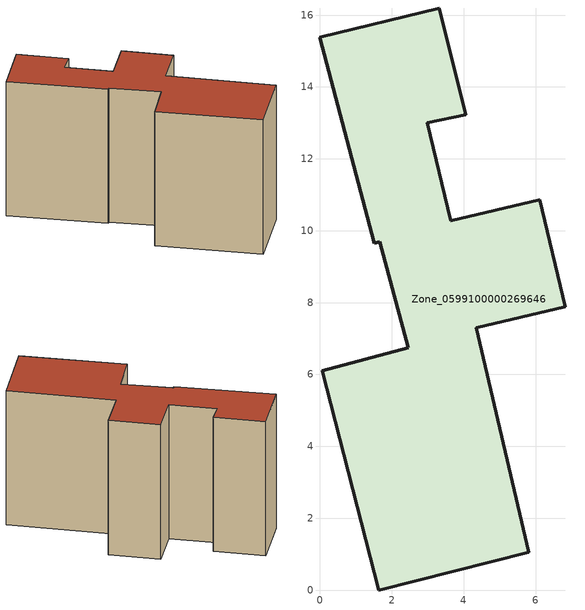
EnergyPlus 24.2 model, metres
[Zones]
Zone_0599100000269646
 floor ground (C_G): 2.98,13 3.64,10.28 6.12,10.86 6.82,7.88 4.35,7.3 5.82,1.05 1.64,0 0.07,6.11 2.45,6.74 1.66,9.7 1.51,9.66 0,15.38 3.32,16.2 4.05,13.23 z0
 wall outside (C_F): 5.82,1.05 4.35,7.3 6.82,7.88 6.12,10.86 3.64,10.28 2.98,13 4.05,13.23 3.32,16.2 0,15.38 1.51,9.66 1.66,9.7 2.45,6.74 0.07,6.11 1.64,0 5.82,1.05 z0:8.68
 roof outside (C_R): 4.05,13.23 3.32,16.2 0,15.38 1.51,9.66 1.66,9.7 2.45,6.74 0.07,6.11 1.64,0 5.82,1.05 4.35,7.3 6.82,7.88 6.12,10.86 3.64,10.28 2.98,13 z8.68
[BUILDING]
Pand.0599100000269646: North Axis=0; Terrain=City; Loads Convergence Tolerance Value=0.04; Temperature Convergence Tolerance Value=0.4; Solar Distribution=FullExterior; Maximum Number of Warmup Days=25; Minimum Number of Warmup Days=1
[Site:Location]
Rotterdam.The.Hague.AP_ZH_NLD Design_Conditions: Latitude=51.96; Longitude=4.45; Time Zone=1; Elevation=-4.5
[SITE:GROUNDTEMPERATURE:BUILDINGSURFACE]
18, 18, 18, 18, 18, 18, 18, 18, 18, 18, 18, 18
[MATERIAL] Thermal Absorptance=0.9; Solar Absorptance=0.7; Visible Absorptance=0.7
Name | Roughness | Thickness | Conductivity | Density | Specific Heat
G.TI.1965-1974 | MediumSmooth | 0.15 | 0.882353 | 540 | 1210
F.TI.1965-1974 | Rough | 0.3 | 0.697674 | 1920 | 840
R.TI.1965-1974 | MediumRough | 0.2 | 0.232558 | 1500 | 1000
[CONSTRUCTION]
C_G: G.TI.1965-1974
C_F: F.TI.1965-1974
C_R: R.TI.1965-1974
[ZONE]
Zone_0599100000269646: Type=1; Multiplier=1; Ceiling Height=Autocalculate; Volume=Autocalculate; Floor Area=autocalculate; Part of Total Floor Area=Yes
[ZONEINFILTRATION:DESIGNFLOWRATE]
Infil_Zone_0599100000269646: Zone or ZoneList or Space or SpaceList=Zone_0599100000269646; Schedule=AlwaysOn; Design Flow Rate Calculation Method=Flow/Area; Flow Rate per Floor Area=0.003; Constant Term Coefficient=1; Temperature Term Coefficient=0; Velocity Term Coefficient=0; Velocity Squared Term Coefficient=0
[HVACTEMPLATE:ZONE:IDEALLOADSAIRSYSTEM]
Zone_0599100000269646: Maximum Heating Supply Air Temperature=50; Minimum Cooling Supply Air Temperature=13; Maximum Heating Supply Air Humidity Ratio=0.0156; Minimum Cooling Supply Air Humidity Ratio=0.0077; Heating Limit=NoLimit; Cooling Limit=NoLimit; Dehumidification Control Type=ConstantSensibleHeatRatio; Cooling Sensible Heat Ratio=0.7; Dehumidification Setpoint=60; Humidification Control Type=None; Humidification Setpoint=30; Outdoor Air Method=None; Outdoor Air Flow Rate per Person=0.00944; Outdoor Air Flow Rate per Zone Floor Area=0; Outdoor Air Flow Rate per Zone=0; Demand Controlled Ventilation Type=None; Outdoor Air Economizer Type=NoEconomizer; Heat Recovery Type=None; Sensible Heat Recovery Effectiveness=0.7; Latent Heat Recovery Effectiveness=0.65
[ZONECONTROL:THERMOSTAT]
ThermostatControl_Zone_0599100000269646: Zone or ZoneList=Zone_0599100000269646; Control Type Schedule=DualSetpointControlType; Control 1=Thermostat_Zone_0599100000269646; Temperature Difference Between Cutout And Setpoint=0
[THERMOSTATSETPOINT:DUALSETPOINT]
Thermostat_Zone_0599100000269646: Heating Setpoint Temperature Schedule=HeatingSetpoint_Zone_0599100000269646; Cooling Setpoint Temperature Schedule=CoolingSetpoint_Zone_0599100000269646
[SCHEDULE:COMPACT]
HeatingSetpoint_Zone_0599100000269646: Through: 12/31, For: AllDays, Until: 24:00, 21
CoolingSetpoint_Zone_0599100000269646: Through: 12/31, For: AllDays, Until: 24:00, 24
DualSetpointControlType: Through: 12/31, For: AllDays, Until: 24:00, 4
AlwaysOn: Through: 12/31, For: AllDays, Until: 24:00, 1
